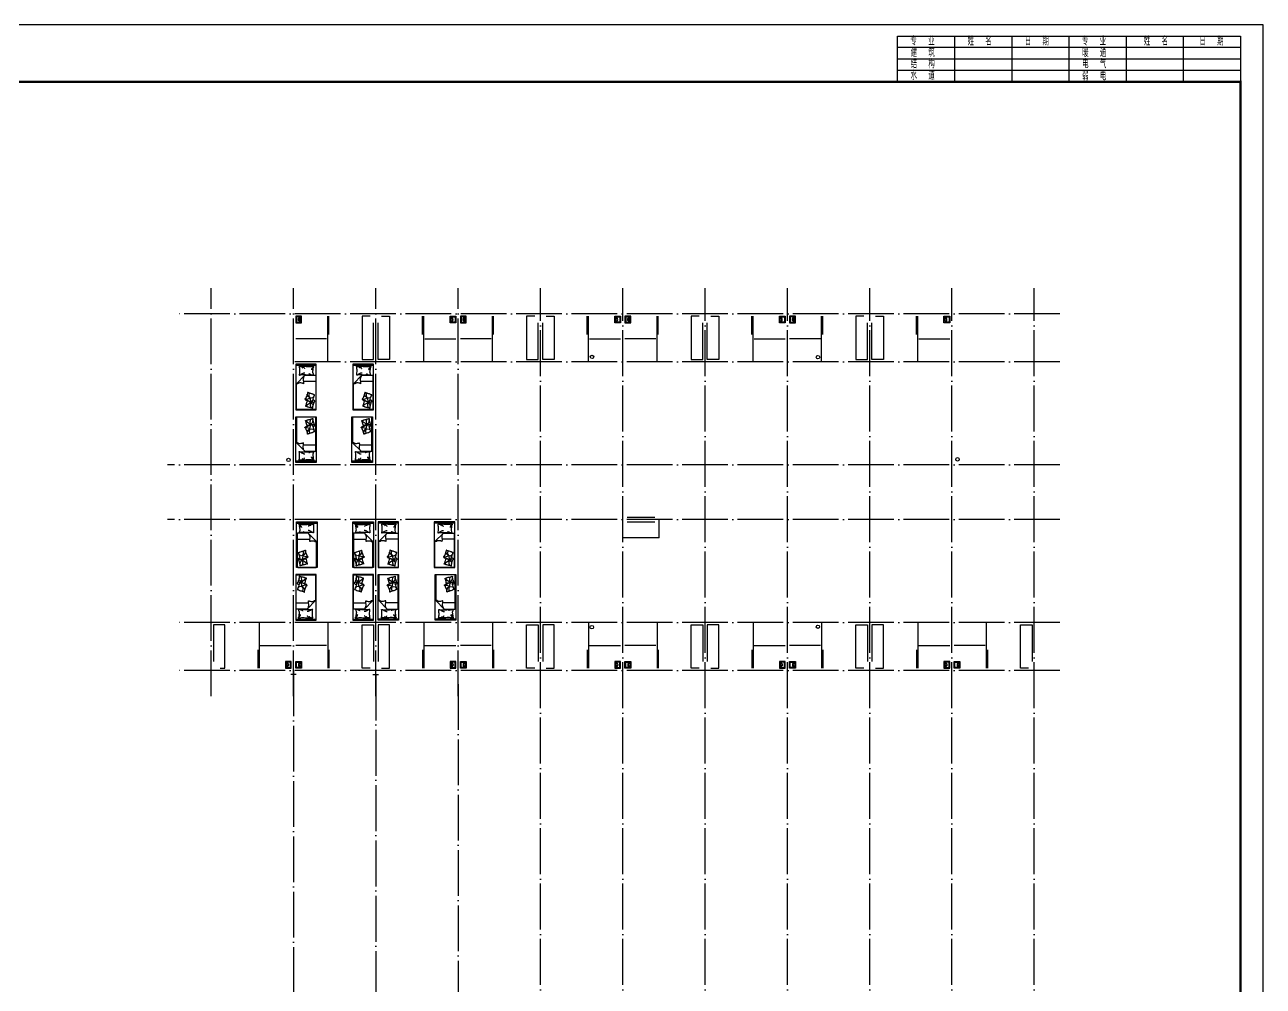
# Model space of a CAD drawing. Extents: x 174641 to 414490, y 73126 to 493158.
# Drawn here: x 298700 to 352858, y 214039 to 256089 of the extents above; entities that cross this region are included whole.
import ezdxf

# ---------------------------------------------------------------- set-up
doc = ezdxf.new("R2010")
doc.units = 0
doc.header["$LTSCALE"] = 1000
doc.header["$MEASUREMENT"] = 0
doc.linetypes.add('DOTE', pattern=[2.42, 2, -0.2, 0.02, -0.2])
for name, color, linetype in [('DOTE', 1, 'DOTE'), ('LVTRY', 6, 'Continuous'), ('TWT_TITLE', 7, 'Continuous'), ('WALL', 2, 'Continuous'), ('家具', 8, 'Continuous'), ('布置', 165, 'Continuous')]:
    doc.layers.add(name, color=color, linetype=linetype)
doc.styles.add('DIM_FONT', font='simplex_.ttf', dxfattribs={"width": 0.7, "bigfont": 'GBCBIG'})
doc.styles.get("Standard").update_dxf_attribs({"font": 'gbenor.shx', "bigfont": 'gbcbig.shx'})

# ---------------------------------------------------------------- blocks, each defined once
blk = doc.blocks.new('364535463')
at = {"layer": '布置'}
blk.add_lwpolyline([(150, -250), (150, 0), (-150, 0), (-150, -250)], close=True, dxfattribs=at)
blk.add_lwpolyline([(100, -220), (120, -220), (120, -30), (-120, -30), (-120, -220), (-100, -220, -1)], format="xyb", close=True, dxfattribs=at)
blk.add_lwpolyline([(-70, -220), (70, -220)], dxfattribs=at)
blk.add_arc((0, -220), 70, 0, 180, dxfattribs=at)
blk = doc.blocks.new('M_C55HKH')
for p, q in [((0, -52), (900, -52)), ((26, -509), (26, -1968)), ((503, -489), (46, -489)), ((503, -489), (872, -858)), ((46, -761), (564, -761)), ((872, -1968), (872, -858)), ((146, -1456), (100, -1409)), ((211, -1478), (146, -1456)), ((278, -1459), (211, -1478)), ((251, -1606), (219, -1643)), ((278, -1459), (251, -1606)), ((278, -1459), (305, -1407)), ((278, -1459), (357, -1410)), ((317, -1498), (278, -1459)), ((299, -1273), (295, -1270)), ((307, -1352), (299, -1273)), ((305, -1407), (307, -1352)), ((412, -1527), (317, -1498)), ((333, -1628), (405, -1618)), ((357, -1410), (393, -1337)), ((393, -1337), (392, -1318)), ((495, -1523), (412, -1527)), ((46, -1988), (852, -1988)), ((163, -1664), (89, -1649)), ((154, -1766), (147, -1841)), ((196, -1718), (154, -1766)), ((249, -1682), (175, -1667)), ((249, -1682), (196, -1718)), ((219, -1643), (211, -1652)), ((266, -1787), (243, -1892)), ((249, -1682), (286, -1639)), ((249, -1682), (266, -1787)), ((292, -1700), (249, -1682)), ((286, -1639), (333, -1628)), ((391, -1769), (292, -1700)), ((469, -1839), (391, -1769))]:
    blk.add_line(p, q)
blk.add_lwpolyline([(0, -2000), (0, 0), (900, 0), (900, -2000)], close=True)
for points in [[(135, -134, -0.263368), (107, -115, -0.494818), (116, -96, -0.049225), (134, -94, -0.036831), (158, -96, -0.031893), (196, -104, 0.035782), (230, -111, 0.032941), (319, -117, 0.026564), (430, -111, 0.017905), (468, -106, -0.033397), (488, -104, -0.03204), (525, -104, 0.018442), (590, -107, 0.010837), (654, -107, 0.014624), (702, -104, 0.111249), (725, -96, -0.153708), (742, -92, -0.076444), (749, -94, -0.215512), (751, -96, -0.585858), (748, -99, 0.363489), (744, -102, 0.191716), (743, -113, -0.129675), (745, -130, -0.01735), (742, -147, 0.019326), (740, -162, 0.018818), (733, -230, 0.021828), (732, -289, 0.006204), (734, -323, 0.001963), (740, -430, 0.028341), (744, -466, -0.117014), (744, -475, -0.36606), (742, -476, -0.03973), (728, -473, -0.048309), (715, -468, 0.062981), (704, -464, 0.04058), (681, -461, 0.014345), (614, -458, 0.005484), (488, -459, 0.007153), (392, -462, 0.008762), (350, -465, -0.008153), (304, -468, -0.06251), (247, -463, 0.078669), (201, -461, 0.047825), (179, -466, -0.034494), (148, -473, -0.023571), (123, -476, -0.510228), (122, -475), (129, -445), (150, -363, 0.073041), (152, -343, 0.023305), (146, -282, 0.018299), (142, -259, -0.01097), (135, -221, -0.042281), (132, -187, -0.027201), (135, -133)], [(133, -150, -0.05369), (148, -163, -0.070312), (156, -175, -0.015448), (159, -183, -0.013244), (163, -194, -0.082127), (166, -212, -0.064164), (163, -235)], [(135, -134, -0.077379), (170, -159, -0.077379), (195, -194, -0.047525), (205, -218, -0.047525), (210, -244)], [(225, -460, 0.009729), (253, -451, 0.009729), (280, -441, 0.007971), (301, -432, 0.007971), (323, -423)], [(695, -462, 0.016108), (656, -436, 0.024599), (629, -421, 0.009477), (580, -397, 0.015937), (550, -385, 0.072521), (534, -381, 0.033339), (498, -381)], [(503, -489, -0.085272), (566, -599, -0.124044), (575, -686), (562, -782), (563, -854)], [(609, -107, 0.027842), (585, -118, 0.048685), (573, -126, 0.023666), (545, -150, 0.031223), (526, -171, 0.046801), (521, -179, 0.023191), (513, -196)], [(691, -102, 0.088153), (656, -105, 0.088153), (625, -120, 0.077547), (604, -142, 0.077547), (590, -169)], [(563, -854, -0.027362), (602, -838, -0.040834), (629, -830, -0.038441), (717, -821, -0.076528), (761, -826, -0.103649), (788, -840, 0.093398), (818, -857, 0.072727), (841, -861, 0.052315), (872, -858)], [(400, -1581, 0.025626), (402, -1591, 0.0108), (426, -1697, 0.00456), (445, -1769, 0.01125), (454, -1797, 0.069394), (462, -1813, -0.079756), (468, -1827, -0.106399), (469, -1839, -0.328642), (466, -1842, -0.299547), (461, -1840, 0.189917), (454, -1835, 0.033518), (446, -1833, 0.075627), (442, -1833, 0.053489), (436, -1835, 0.017838), (418, -1843, 0.038394), (397, -1855, -0.059529), (384, -1862, -0.035943), (362, -1869, -0.011245), (291, -1884, -0.006203), (259, -1889, 0.010783), (241, -1893, 0.019485), (230, -1895, 0.005062), (188, -1908, 0.101392), (167, -1919, -0.223768), (156, -1922, -0.25558), (153, -1920, -0.081563), (150, -1907, -0.071805), (151, -1893, 0.069985), (152, -1879, 0.03546), (145, -1831, 0.029432), (130, -1774, 0.001554), (121, -1746, -0.00152), (112, -1718, -0.004735), (102, -1689, 0.00382), (91, -1653, 0.296001), (66, -1634, -0.649774), (61, -1616, -0.02319), (65, -1613, 0.0288), (68, -1610, 0.005727), (73, -1605, -0.004358), (80, -1599, -0.027528), (94, -1586, -0.046214), (104, -1580, -0.194121), (117, -1579, 0.133719), (137, -1580, 0.005779), (155, -1575, 0.008882)]]:
    blk.add_lwpolyline(points, format="xyb")
blk.add_lwpolyline([(345, -1251, 0.101392), (366, -1238, -0.223768), (377, -1234, -0.25558), (380, -1236, -0.081563), (384, -1249, -0.071805), (384, -1263, 0.069985), (384, -1277, 0.03546), (394, -1324, 0.029432), (414, -1380, 0.001554), (425, -1407, -0.00152), (437, -1434, -0.004735), (448, -1462, 0.00382), (462, -1497, 0.296001), (488, -1515, -0.649774), (495, -1532, -0.02319), (491, -1536, 0.0288), (488, -1539, 0.005727), (484, -1544, -0.004358), (478, -1551, -0.027528), (464, -1564, -0.046214), (455, -1571, -0.194121), (442, -1573, 0.133719), (422, -1574, 0.011505), (387, -1586, 0.008882), (343, -1604, 0.012426), (286, -1629, -0.033612), (264, -1637), (218, -1652), (182, -1663, 0.224341), (170, -1674, -0.722772), (163, -1673, -0.103513), (163, -1670, 0.053465), (163, -1664, 0.030109), (161, -1646, -0.031436), (159, -1628, -0.05324), (160, -1616, 0.05518), (161, -1604, 0.056271), (157, -1583, 0.0108), (124, -1480, 0.00456), (100, -1409, 0.01125), (89, -1381, 0.069394), (80, -1366, -0.079756), (73, -1353, -0.106399), (71, -1341, -0.328642), (74, -1338, -0.299547), (79, -1340, 0.189917), (86, -1344, 0.033518), (94, -1345, 0.075627), (98, -1345, 0.053489), (104, -1343, 0.017838), (122, -1333, 0.038394), (141, -1319, -0.059529), (154, -1311, -0.035943), (175, -1303, -0.011245), (245, -1283, -0.006203), (276, -1275, 0.010783), (295, -1270, 0.019485), (305, -1266, 0.005062)], format="xyb", close=True)
for centre, start, end in [((46, -509), 90, 180), ((46, -741), 180, 270), ((46, -1968), 180, 270), ((852, -1968), 270, 0)]:
    blk.add_arc(centre, 20, start, end)
at = {"style": 'DIM_FONT', "width": 0.8, "flags": 9}
for tag in ['XSIZE', 'YSIZE']:
    blk.add_attdef(tag, (0, 0), '', height=0.5, dxfattribs=at)
blk = doc.blocks.new('$titleblk$00000094')
for p, q in [((-150, 20), (0, 20)), ((-150, 0), (-150, 20)), ((-125, 20), (-125, 0)), ((-100, 20), (-100, 0)), ((-75, 20), (-75, 0)), ((-50, 20), (-50, 0)), ((-25, 20), (-25, 0)), ((0, 20), (0, 0)), ((0, 15), (-150, 15)), ((0, 10), (-150, 10)), ((0, 5), (-150, 5))]:
    blk.add_line(p, q)
at = {"width": 0.8}
for s, p in [(' 专   业', (-145.93, 16)), (' 姓   名', (-120.93, 16)), (' 日   期', (-95.93, 16)), (' 专   业', (-70.93, 16)), (' 姓   名', (-43.85, 16)), (' 日   期', (-19.57, 16)), ('建   筑', (-144.19, 11)), ('暖   通', (-69.19, 11)), ('结   构', (-144.19, 6)), ('电   气', (-69.19, 6)), ('水   道', (-144.19, 1)), ('弱   电', (-69.19, 0.73))]:
    blk.add_text(s, height=3.5, rotation=0, dxfattribs=at).set_placement(p)

msp = doc.modelspace()

# ---------------------------------------------------------------- linework, layer by layer
for points in [[(311997.7, 242545.9), (311997.7, 243345.9)], [(316097.7, 242545.9), (316097.7, 243345.9)], [(319197.7, 242545.9), (319197.7, 243345.9)], [(323297.7, 242545.9), (323297.7, 243345.9)], [(326397.7, 242545.9), (326397.7, 243345.9)], [(330497.7, 242545.9), (330497.7, 243345.9)], [(333597.7, 242545.9), (333597.7, 243345.9)], [(337697.7, 242545.9), (337697.7, 243345.9)], [(311897.7, 242345.9), (310547.7, 242345.9)], [(316197.7, 242345.9), (317547.7, 242345.9)], [(319097.7, 242345.9), (317747.7, 242345.9)], [(323397.7, 242345.9), (324747.7, 242345.9)], [(326297.7, 242345.9), (324947.7, 242345.9)], [(330597.7, 242345.9), (331947.7, 242345.9)], [(333497.7, 242345.9), (332147.7, 242345.9)], [(337797.7, 242345.9), (339147.7, 242345.9)], [(326247.7, 234545.9), (325047.7, 234545.9)], [(325047.7, 234345.9), (326247.7, 234345.9)], [(308897.7, 228745.9), (308897.7, 227945.9)], [(308997.7, 228945.9), (310347.7, 228945.9)], [(311897.7, 228945.9), (310547.7, 228945.9)], [(311997.7, 228745.9), (311997.7, 227945.9)], [(316097.7, 228745.9), (316097.7, 227945.9)], [(316197.7, 228945.9), (317547.7, 228945.9)], [(319097.7, 228945.9), (317747.7, 228945.9)], [(319197.7, 228745.9), (319197.7, 227945.9)], [(323297.7, 228745.9), (323297.7, 227945.9)], [(323397.7, 228945.9), (324747.7, 228945.9)], [(326297.7, 228945.9), (324947.7, 228945.9)], [(326397.7, 228745.9), (326397.7, 227945.9)], [(330497.7, 228745.9), (330497.7, 227945.9)], [(330597.7, 228945.9), (331947.7, 228945.9)], [(333497.7, 228945.9), (332147.7, 228945.9)], [(333597.7, 228745.9), (333597.7, 227945.9)], [(337697.7, 228745.9), (337697.7, 227945.9)], [(337797.7, 228945.9), (339147.7, 228945.9)], [(340697.7, 228945.9), (339347.7, 228945.9)], [(340797.7, 228745.9), (340797.7, 227945.9)]]:
    msp.add_lwpolyline(points)
at = {"color": 5}
for centre in [(323505, 241563.1), (333387.1, 241550.7), (310233.8, 237058.9), (339487.2, 237082), (323498.8, 229741.6), (333385, 229759.8)]:
    msp.add_circle(centre, 75, dxfattribs=at)
at = {"layer": 'DOTE'}
for p, q in [((306847.7, 226724), (306847.7, 244565.9)), ((310447.7, 226724), (310447.7, 244565.9)), ((314047.7, 226724), (314047.7, 244565.9)), ((317647.7, 226724), (317647.7, 244565.9)), ((321247.7, 206845.9), (321247.7, 244565.9)), ((324847.7, 206845.9), (324847.7, 244565.9)), ((328447.7, 206845.9), (328447.7, 244565.9)), ((332047.7, 206845.9), (332047.7, 244565.9)), ((335647.7, 206845.9), (335647.7, 244565.9)), ((339247.7, 206845.9), (339247.7, 244565.9)), ((342847.7, 206845.9), (342847.7, 244565.9)), ((343967.7, 243445.9), (305247.7, 243445.9)), ((343967.7, 243445.9), (305247.7, 243445.9)), ((343967.7, 243445.9), (305247.7, 243445.9)), ((343967.7, 243445.9), (305247.7, 243445.9)), ((311947.7, 241345.9), (311947.7, 243445.9)), ((316147.7, 241345.9), (316147.7, 243445.9)), ((319147.7, 241345.9), (319147.7, 243445.9)), ((323347.7, 241345.9), (323347.7, 243445.9)), ((326347.7, 241345.9), (326347.7, 243445.9)), ((330547.7, 241345.9), (330547.7, 243445.9)), ((333547.7, 241345.9), (333547.7, 243445.9)), ((337747.7, 241345.9), (337747.7, 243445.9)), ((343967.7, 241345.9), (310447.7, 241345.9)), ((343967.7, 236845.9), (304947.7, 236845.9)), ((343967.7, 234445.9), (304947.7, 234445.9)), ((326447.7, 233645.9), (326447.7, 234445.9)), ((326447.7, 233645.9), (324847.7, 233645.9)), ((343967.7, 229945.9), (305247.7, 229945.9)), ((308947.7, 229945.9), (308947.7, 227845.9)), ((311947.7, 229945.9), (311947.7, 227845.9)), ((316147.7, 229945.9), (316147.7, 227845.9)), ((319147.7, 229945.9), (319147.7, 227845.9)), ((323347.7, 229945.9), (323347.7, 227845.9)), ((326347.7, 229945.9), (326347.7, 227845.9)), ((330547.7, 229945.9), (330547.7, 227845.9)), ((333547.7, 229945.9), (333547.7, 227845.9)), ((337747.7, 229945.9), (337747.7, 227845.9)), ((340747.7, 229945.9), (340747.7, 227845.9)), ((343967.7, 227845.9), (305247.7, 227845.9)), ((310447.7, 227845.9), (310447.7, 190125.9)), ((314047.7, 227665.9), (314047.7, 190125.9)), ((317647.7, 227252.7), (317647.7, 190125.9))]:
    msp.add_line(p, q, dxfattribs=at)
at = {"layer": 'LVTRY'}
for points in [[(313797.7, 243345.9), (313447.7, 243345.9), (313447.7, 241445.9), (313947.7, 241445.9), (313947.7, 243045.9)], [(314297.7, 243345.9), (314647.7, 243345.9), (314647.7, 241445.9), (314147.7, 241445.9), (314147.7, 243045.9)], [(320997.7, 243345.9), (320647.7, 243345.9), (320647.7, 241445.9), (321147.7, 241445.9), (321147.7, 243045.9)], [(321497.7, 243345.9), (321847.7, 243345.9), (321847.7, 241445.9), (321347.7, 241445.9), (321347.7, 243045.9)], [(328197.7, 243345.9), (327847.7, 243345.9), (327847.7, 241445.9), (328347.7, 241445.9), (328347.7, 243045.9)], [(328697.7, 243345.9), (329047.7, 243345.9), (329047.7, 241445.9), (328547.7, 241445.9), (328547.7, 243045.9)], [(335397.7, 243345.9), (335047.7, 243345.9), (335047.7, 241445.9), (335547.7, 241445.9), (335547.7, 243045.9)], [(335897.7, 243345.9), (336247.7, 243345.9), (336247.7, 241445.9), (335747.7, 241445.9), (335747.7, 243045.9)], [(307247.7, 227945.9), (307447.7, 227945.9), (307447.7, 229845.9), (306947.7, 229845.9), (306947.7, 228245.9)], [(313797.7, 227945.9), (313447.7, 227945.9), (313447.7, 229845.9), (313947.7, 229845.9), (313947.7, 228245.9)], [(314297.7, 227945.9), (314647.7, 227945.9), (314647.7, 229845.9), (314147.7, 229845.9), (314147.7, 228245.9)], [(320997.7, 227945.9), (320647.7, 227945.9), (320647.7, 229845.9), (321147.7, 229845.9), (321147.7, 228245.9)], [(321497.7, 227945.9), (321847.7, 227945.9), (321847.7, 229845.9), (321347.7, 229845.9), (321347.7, 228245.9)], [(328197.7, 227945.9), (327847.7, 227945.9), (327847.7, 229845.9), (328347.7, 229845.9), (328347.7, 228245.9)], [(328697.7, 227945.9), (329047.7, 227945.9), (329047.7, 229845.9), (328547.7, 229845.9), (328547.7, 228245.9)], [(335397.7, 227945.9), (335047.7, 227945.9), (335047.7, 229845.9), (335547.7, 229845.9), (335547.7, 228245.9)], [(335897.7, 227945.9), (336247.7, 227945.9), (336247.7, 229845.9), (335747.7, 229845.9), (335747.7, 228245.9)], [(342597.7, 227945.9), (342247.7, 227945.9), (342247.7, 229845.9), (342747.7, 229845.9), (342747.7, 228245.9)]]:
    msp.add_lwpolyline(points, dxfattribs=at)
at = {"layer": 'TWT_TITLE'}
msp.add_lwpolyline([(293458.2, 256089), (293458.2, 171989), (352858.2, 171989), (352858.2, 256089)], close=True, dxfattribs=at)
at = {"layer": 'TWT_TITLE', "const_width": 100}
msp.add_lwpolyline([(294458.2, 253589), (294458.2, 172989), (351858.2, 172989), (351858.2, 253589)], close=True, dxfattribs=at)
at = {"layer": 'WALL'}
for p, q in [((310567.7, 227665.9), (310327.7, 227665.9)), ((313927.7, 227665.9), (314167.7, 227665.9))]:
    msp.add_line(p, q, dxfattribs=at)

# ---------------------------------------------------------------- block references
for p, rotation in [((310547.7, 243195.9), 90), ((317747.7, 243195.9), 90), ((324947.7, 243195.9), 90), ((332147.7, 243195.9), 90), ((310347.7, 228095.9), 270), ((317547.7, 228095.9), 270), ((324747.7, 228095.9), 270), ((331947.7, 228095.9), 270), ((339147.7, 228095.9), 270)]:
    msp.add_blockref('364535463', p, dxfattribs=dict(rotation=rotation))
at = {"xscale": -1}
for p, rotation in [((317547.7, 243195.9), 270), ((324747.7, 243195.9), 270), ((331947.7, 243195.9), 270), ((339147.7, 243195.9), 270), ((310547.7, 228095.9), 90), ((317747.7, 228095.9), 90), ((324947.7, 228095.9), 90), ((332147.7, 228095.9), 90), ((339347.7, 228095.9), 90)]:
    msp.add_blockref('364535463', p, dxfattribs=dict(at, rotation=rotation))
at = {"layer": 'TWT_TITLE', "xscale": 100, "yscale": 100, "zscale": 100}
msp.add_blockref('$titleblk$00000094', (351858.2, 253589), dxfattribs=at)
at = {"layer": '家具', "xscale": -1}
for p in [(311447.7, 241245.9), (313947.7, 241245.9), (315047.7, 234345.9), (317507.7, 234345.9)]:
    msp.add_blockref('M_C55HKH', p, dxfattribs=at)
at = {"layer": '家具', "rotation": 180}
for p in [(311447.7, 236945.9), (313907.7, 236945.9), (315047.7, 230045.9), (317547.7, 230045.9)]:
    msp.add_blockref('M_C55HKH', p, dxfattribs=at)
at = {"layer": '家具'}
for p in [(310587.7, 234345.9), (313047.7, 234345.9)]:
    msp.add_blockref('M_C55HKH', p, dxfattribs=at)
at = {"layer": '家具', "xscale": -1, "rotation": 180}
for p in [(310547.7, 230045.9), (313047.7, 230045.9)]:
    msp.add_blockref('M_C55HKH', p, dxfattribs=at)

doc.saveas('drawing.dxf')
